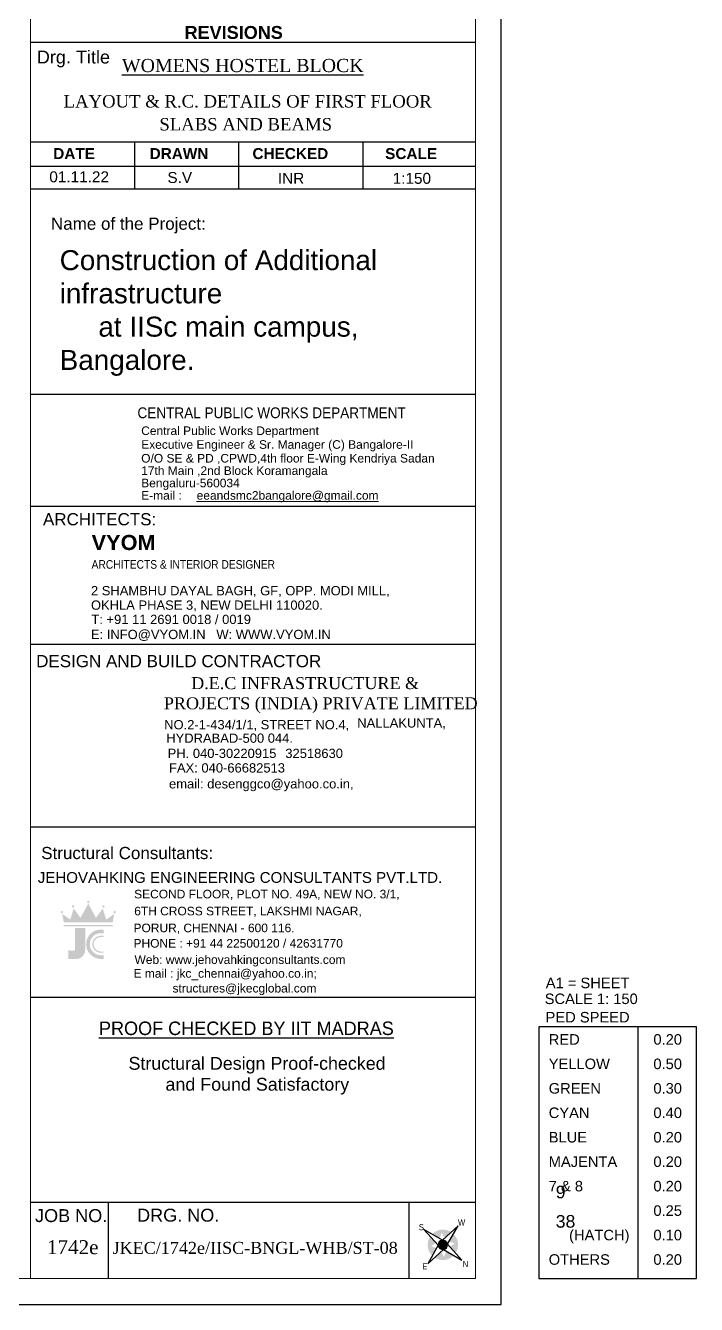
# Model space of a CAD drawing. Header units: inches. Extents: x -1898 to 127651, y -195120 to -109120.
# Drawn here: x 101701 to 127651, y -195120 to -145673 of the extents above; entities that cross this region are included whole.
import ezdxf
from ezdxf.enums import TextEntityAlignment as Align

# ---------------------------------------------------------------- set-up
doc = ezdxf.new("R2010")
doc.units = ezdxf.units.IN
doc.header["$MEASUREMENT"] = 0
for name, color, linetype in [('1', 8, 'Continuous'), ('4', 4, 'Continuous'), ('BULDINGS', 5, 'Continuous'), ('HATCH-Wall', 251, 'Continuous'), ('Layer1', 142, 'Continuous'), ('TIT', 7, 'Continuous'), ('TITLE-2', 1, 'Continuous'), ('TITLE-3', 3, 'Continuous'), ('TITLE-4', 4, 'Continuous'), ('TITLE-5', 2, 'Continuous')]:
    doc.layers.add(name, color=color, linetype=linetype)
for name, color, linetype, lineweight in [('JKEC COLHAT', 2, 'Continuous', 20), ('text', 4, 'Continuous', 30), ('WIN', 32, 'Continuous', 20)]:
    doc.layers.add(name, color=color, linetype=linetype, lineweight=lineweight)
doc.styles.add('AB', font='arialbd.ttf')
doc.styles.add('Arial', font='arial.ttf', dxfattribs={"height": 4})
doc.styles.add('BA', font='ANTQUAB.TTF')
doc.styles.add('T200', font='sanss___.ttf', dxfattribs={"height": 275})
doc.styles.add('T300', font='sanss___.ttf', dxfattribs={"height": 350})
doc.styles.add('T400', font='romantic.ttf')
doc.styles.add('TITLE-T350', font='sanss___.ttf', dxfattribs={"width": 0.9, "height": 325})
doc.styles.add('V_200', font='romans.shx', dxfattribs={"width": 0.9, "height": 300})

# ---------------------------------------------------------------- blocks, each defined once
blk = doc.blocks.new('A$C233D1B7E')
h = blk.add_hatch(color=1)
h.paths.add_polyline_path([(0.4847003582871566, 9.635110490927588, 1), (1.01276676e-08, 9.635110490927588, 1)])
h.paths.add_polyline_path([(2.311598759460395, 10.79532867056393, 1), (2.796299107619884, 10.79532867056393, 1)], flags=17)
h.paths.add_polyline_path([(5.919830164872321, 11.73537637804698, 1), (5.435129816712832, 11.73537637804698, 1)])
h.paths.add_polyline_path([(9.043361222124755, 10.79532867056393, 1), (8.558660873965268, 10.79532867056393, 1)], flags=17)
h.paths.add_polyline_path([(11.35495997145748, 9.635110490927588, 1), (10.87025962329799, 9.635110490927588, 1)])
h.paths.add_polyline_path([(10.70226326192604, 7.537006911405437), (11.03450882244462, 9.235779874206347), (9.35404827062534, 8.099188455239524), (8.674664674166749, 10.35717794612801), (7.262860892669394, 8.463148926107246), (5.677479990792575, 11.37831671906), (4.092099088915758, 8.463148926107246), (2.680295307418404, 10.35717794612801), (2.00091171095981, 8.099188455239524), (0.3204511591405324, 9.235779874206347), (0.6526967196591117, 7.537006911405437), (5.677479990792575, 7.537006911405437)])
h.paths.add_polyline_path([(10.70226326192604, 6.720922917258902), (10.70226326192604, 6.970922917258906), (0.6526967196591117, 6.970922917258902), (0.6526967196591116, 6.720922917258898)])
h = blk.add_hatch(color=252)
h.paths.add_polyline_path([(5.048100854410887, 6.372180881759328), (2.983842070516388, 6.372180881759332), (2.983842070516391, 2.039480239942239, -0.2396762990435147), (2.863287729045122, 1.80243316743082, -0.1353738130742322), (2.625835766228485, 1.712857858596695), (1.56026519223559, 1.713422911230889), (1.560265192235594, -6.7411925e-09), (3.415288741442656, -6.7411927e-09, 0.1848587761268771), (4.586270104222093, 0.6429567335130847, 0.192980149369364), (5.048100854410891, 1.999385900094946)])
h.paths.add_polyline_path([(8.258791717172452, 5.291354160675004), (8.849049201170226, 5.291354160675004), (8.849049201170226, 6.047045357791713), (8.113186051174603, 6.047045357791713, 0.9518389908103086), (8.111683534226572, 0.0154370579545211), (8.84754659289515, 0.0150704403856388), (8.847923089081313, 0.7707615437144427), (8.257665678341917, 0.7710556184534756, -1.000017812415205)])
h.paths.add_polyline_path([(6.765801061718682, 3.030660891584167, -0.4140057555792481), (8.2632009298993, 4.526998658101046), (8.849049201170226, 4.526998658101046), (8.849049201170226, 4.776998658101046), (8.2632009298993, 4.776998658101046, 0.4140354845641973), (6.515801007789947, 3.030660891583476, 0.4140354845639654), (8.2632009298993, 1.284323125067291), (8.849049201170226, 1.284323125067291), (8.849049201170226, 1.534323125067292), (8.2632009298993, 1.534323125067292, -0.4140057555792481)], flags=17)
at = {"color": 252}
blk.add_line((1.56026519223559, 1.713422911230889), (1.56026519223559, 1.713422911230889), dxfattribs=at)
blk = doc.blocks.new('North')
at = {"layer": '1'}
h = blk.add_hatch(color=256, dxfattribs=at)
edge = h.paths.add_edge_path()
edge.add_ellipse((1813095.821308017, -257232.1358644963), major_axis=(931.0161483647757, -8490.892439775222), ratio=0.9999999998989775, start_angle=324.19565245045357, end_angle=360.00013368230736, ccw=False)
edge.add_line((1808883.558255792, -264663.076953888), (1811751.428268039, -262046.5852203015))
edge.add_line((1811751.428268075, -262046.5852203369), (1814026.857267419, -265723.0261320448))
edge = h.paths.add_edge_path()
edge.add_line((1815451.546339274, -261640.8629851341), (1818818.258326211, -263573.7255762086))
edge.add_ellipse((1813095.821308017, -257232.1358644963), major_axis=(931.0161483647718, -8490.892439775207), ratio=0.9999999999709157, start_angle=360.0001336823073, end_angle=395.8046149157142, ccw=False)
edge.add_line((1814026.85726738, -265723.0261319876), (1815451.546339238, -261640.8629851005))
edge = h.paths.add_edge_path()
edge.add_line((1817910.270663858, -258576.528904438), (1821586.711575998, -256301.0999051872))
edge.add_ellipse((1813095.821308017, -257232.1358644963), major_axis=(931.0161486507915, -8490.892442383722), ratio=0.9999999997255548, start_angle=54.19565245045362, end_angle=90.00013368230742, ccw=False)
edge.add_line((1820526.762397528, -261444.3989168406), (1817910.270663787, -258576.5289044697))
edge = h.paths.add_edge_path()
edge.add_line((1817504.548428655, -254876.4108335972), (1819437.411019729, -251509.6988466594))
edge.add_ellipse((1813095.821308017, -257232.1358644963), major_axis=(931.0161484364205, -8490.892440428644), ratio=0.9999999999558095, start_angle=90.00013368230742, end_angle=125.80461491550199, ccw=False)
edge.add_line((1821586.711575866, -256301.0999051333), (1817504.548428577, -254876.4108334604))
edge = h.paths.add_edge_path()
edge.add_line((1817308.08436048, -249801.1947751045), (1814440.214348233, -252417.686508691))
edge.add_line((1814440.214348197, -252417.6865086556), (1812164.785348853, -248741.2455969478))
edge.add_ellipse((1813095.821308017, -257232.1358644963), major_axis=(931.0161483647757, -8490.892439775222), ratio=0.9999999998989775, start_angle=144.1956524504536, end_angle=180.0001336823073, ccw=False)
edge = h.paths.add_edge_path()
edge.add_line((1810740.096276879, -252823.4087437392), (1807373.384289942, -250890.5461526648))
edge.add_ellipse((1813095.821308017, -257232.1358644963), major_axis=(931.0161483647718, -8490.892439775207), ratio=0.9999999999709157, start_angle=180.0001336823073, end_angle=215.8046149157142, ccw=False)
edge.add_line((1812164.785348892, -248741.2455970049), (1810740.096277035, -252823.408743892))
edge = h.paths.add_edge_path()
edge.add_line((1808281.371952415, -255887.7428245545), (1804604.931040274, -258163.1718238053))
edge.add_ellipse((1813095.821308017, -257232.1358644963), major_axis=(931.0161486507915, -8490.892442383722), ratio=0.9999999997255548, start_angle=234.1956524504536, end_angle=270.0001336823073, ccw=False)
edge.add_line((1805664.880218744, -253019.8728121519), (1808281.371952485, -255887.7428245229))
edge = h.paths.add_edge_path()
edge.add_line((1804604.931040406, -258163.17182374), (1808687.094187695, -259587.8608954129))
edge.add_line((1808687.094187498, -259587.8608953953), (1806754.231596424, -262954.5728823332))
edge.add_ellipse((1813095.821308017, -257232.1358644963), major_axis=(931.0161484364205, -8490.892440428644), ratio=0.9999999999558095, start_angle=270.0001336823073, end_angle=305.80461491550204, ccw=False)
at = {"layer": 'Layer1'}
h = blk.add_hatch(color=8, dxfattribs=at)
edge = h.paths.add_edge_path()
edge.add_line((1806754.231596589, -262954.5728824139), (1805597.449759858, -264969.4865621506))
edge.add_ellipse((1813095.821308017, -257232.1358644963), major_axis=(10710.41519094376, 1174.384149744811), ratio=0.9999999999960565, start_angle=140.3590469107136, end_angle=219.6412204548107, ccw=False)
edge.add_line((1804098.959223032, -251303.5066539049), (1805664.880218556, -253019.8728121725))
edge.add_ellipse((1813095.821308017, -257232.1358644963), major_axis=(8490.892440053478, 931.0161483952863), ratio=0.9999999999554351, start_angle=144.1956524504536, end_angle=215.804614915502)
h = blk.add_hatch(color=8, dxfattribs=at)
edge = h.paths.add_edge_path()
edge.add_line((1807373.38428998, -250890.5461527109), (1805358.470610398, -249733.7643161037))
edge.add_ellipse((1813095.821308017, -257232.1358644963), major_axis=(1174.38414976006, -10710.41519108287), ratio=0.9999999999662532, start_angle=140.3590469117614, end_angle=219.6412204548108, ccw=False)
edge.add_line((1819024.450518608, -248235.2737793923), (1817308.084360495, -249801.1947750401))
edge.add_ellipse((1813095.821308017, -257232.1358644963), major_axis=(8490.892440493424, 931.0161484435235), ratio=0.9999999999154133, start_angle=54.19565245045354, end_angle=125.8046149157142)
h = blk.add_hatch(color=8, dxfattribs=at)
edge = h.paths.add_edge_path()
edge.add_line((1822092.683392882, -263160.7650749684), (1820526.762397359, -261444.3989167008))
edge.add_ellipse((1813095.821308017, -257232.1358644963), major_axis=(8490.892440053478, 931.0161483952863), ratio=0.9999999999554351, start_angle=-35.80434754954646, end_angle=35.80461491550207)
edge.add_line((1819437.411019564, -251509.6988465786), (1820594.192856295, -249494.785166842))
edge.add_ellipse((1813095.821308017, -257232.1358644963), major_axis=(10710.41519094376, 1174.384149744811), ratio=0.9999999999960565, start_angle=-39.64095308928643, end_angle=39.64122045481082, ccw=False)
h = blk.add_hatch(color=8, dxfattribs=at)
edge = h.paths.add_edge_path()
edge.add_line((1807167.192097664, -266228.9979496002), (1808883.558255777, -264663.0769539525))
edge.add_ellipse((1813095.821308017, -257232.1358644963), major_axis=(8490.892440457426, 931.0161484395769), ratio=0.999999999943685, start_angle=234.1956524504536, end_angle=269.7852177879359)
edge.add_line((1813995.001548052, -265726.4586975575), (1814019.27408469, -265765.3799459982))
edge.add_line((1814019.274084687, -265765.3799459934), (1814034.172416239, -265722.2208282092))
edge.add_ellipse((1813095.821308017, -257232.1358644963), major_axis=(8490.892439872265, 931.0161483754172), ratio=0.9999999999926136, start_angle=-89.95050199977838, end_angle=-54.1953850842858)
edge.add_line((1818818.258326173, -263573.7255761624), (1820833.172005755, -264730.5074127696))
edge.add_ellipse((1813095.821308017, -257232.1358644963), major_axis=(1174.38414976006, -10710.41519108287), ratio=0.9999999999662532, start_angle=320.3590469117614, end_angle=399.64122045481076, ccw=False)
at = {"layer": '1'}
for q in [(1809874.565860391, -257585.350258112, -1.73418061e-08), (1809892.90886569, -256739.5925102234, -1.51262426e-08), (1810075.746089697, -258407.0370284319, -1.83755682e-08), (1810129.52506125, -255927.4007782936, -1.18798646e-08), (1810482.739454746, -259148.6562263966, -1.81570798e-08), (1810568.28944397, -255204.1245862246, -7.8239075e-09), (1811067.810029626, -259759.6677285433, -1.67012303e-08), (1811179.300946355, -254619.0540112257, -3.234778e-09), (1811791.086221814, -260198.4321113825, -1.41072336e-08), (1811920.920144081, -254212.0606462956, 1.5747822e-09), (1812603.277953982, -260435.0483068228, -1.05518662e-08), (1812742.60691464, -254010.8804165125, 6.2770096e-09), (1813588.36466229, -254029.2234221697, 1.05514552e-08), (1814400.556394458, -254265.83961761, 1.41068226e-08), (1815123.832586527, -254704.6040004492, 1.67008193e-08), (1815708.903161287, -255315.6155025959, 1.81566688e-08), (1816115.896526337, -256057.2347004414, 1.83751572e-08), (1816317.076755881, -256878.9214707613, 1.73413951e-08), (1813449.035701513, -260453.39131248, -6.2774206e-09), (1816298.733750582, -257724.6792187691, 1.51258316e-08), (1815623.353172064, -259260.1471428871, 7.8234965e-09), (1815012.341669798, -259845.2177176476, 3.234367e-09), (1816062.117554784, -258536.8709504605, 1.18794536e-08), (1814270.722472072, -260252.2110826969, -1.5751932e-09)]:
    blk.add_line((1813095.821308017, -257232.1358644963), q, dxfattribs=at)
at = {"layer": '1', "extrusion": (5.108395450701572e-12, 2.508827402102122e-12, -1)}
blk.add_ellipse((1813095.821308017, -257232.1358644963), major_axis=(357.6312839582756, -3261.606976980889, -6.3558869347361e-09), ratio=0.9999999998705016, start_param=3.92699081705199, end_param=10.21017612423158, dxfattribs=at)
at = {"layer": '1', "extrusion": (5.108395450701572e-12, 2.508827402102121e-12, -1)}
blk.add_ellipse((1813095.821308017, -257232.1358644963), major_axis=(3221.256272260535, 353.2068776948568, 1.734158598013141e-08), ratio=0.9999999999066661, start_param=5.497787143735471, end_param=11.78097245091506, dxfattribs=at)
at = {"layer": 'BULDINGS'}
for p, q in [((1823839.189818978, -243842.562281251, 8.84732984e-08), (1812738.182414055, -253970.5297220946, 6.3556405e-09)), ((1816357.427450538, -256874.4969706536, 1.75586227e-08), (1823839.189818978, -243842.562281251, 8.84732984e-08)), ((1799706.247724891, -246488.7673536539, -4.1446185e-08), (1809834.215165615, -257589.7747582197, -1.75590337e-08)), ((1812738.182414055, -253970.5297220946, 6.3556405e-09), (1799706.247724891, -246488.7673536539, -4.1446185e-08)), ((1809834.215165615, -257589.7747582197, -1.75590337e-08), (1802352.452797175, -270621.7094478607, -8.84737094e-08)), ((1813453.460202217, -260493.742006898, -6.3560515e-09), (1802352.452797175, -270621.7094478607, -8.84737094e-08)), ((1813453.460202217, -260493.742006898, -6.3560515e-09), (1826485.394891262, -267975.5043752194, 4.1445774e-08)), ((1826485.394891262, -267975.5043752194, 4.1445774e-08), (1816357.427450538, -256874.4969706536, 1.75586227e-08))]:
    blk.add_line(p, q, dxfattribs=at)
at = {"color": 6, "char_height": 4320, "width": 337047.0923339837, "attachment_point": 1, "style": 'V_200'}
for s, insert in [('{\\fArial|b0|i0|c0|p34;S }', (1796054.884916758, -242558.224948687, -2.86496829e-08)), ('{\\fArial|b0|i0|c0|p34;W }', (1823793.802580518, -239258.5480131153)), ('{\\fArial|b0|i0|c0|p34;E }', (1798553.253242535, -270362.8740428929)), ('{\\fArial|b0|i0|c0|p34;N }', (1827115.095133025, -268629.5453204841))]:
    blk.add_mtext(s, dxfattribs=dict(at, insert=insert))

msp = doc.modelspace()

# ---------------------------------------------------------------- linework, layer by layer
at = {"layer": 'Defpoints', "ltscale": 0.2}
msp.add_lwpolyline([(-1898.427280341595, -195120.3458257912), (120101.5727196583, -195120.3458257912), (120101.5727196583, -109120.3458257913), (-1898.427280341595, -109120.3458257913)], close=True, dxfattribs=at)
at = {"layer": 'JKEC COLHAT', "ltscale": 0.2}
msp.add_line((101892.5002107027, -194120.3458257913), (101892.5002107041, -137700.2429270557), dxfattribs=at)
msp.add_lwpolyline([(-898.4272803416534, -194120.3458257913), (119101.5727196584, -194120.3458257913), (119101.5727196584, -110120.3458257912), (-898.4272803416534, -110120.3458257912)], close=True, dxfattribs=at)
at = {"layer": 'TITLE-2', "color": 5}
for p, q in [((105921.4019059339, -151991.5556260817), (105921.4019059339, -150173.6278109856)), ((109950.3036011679, -151991.5556260817), (109950.3036011694, -150173.6278109856)), ((114758.5972684522, -151991.5556260817), (114758.5972684522, -150173.6278109856)), ((101892.5002107027, -151112.3588070759), (119101.5727196584, -151112.3588070759))]:
    msp.add_line(p, q, dxfattribs=at)
at = {"layer": 'TITLE-2'}
msp.add_line((125384.9994668932, -184383.708921826), (125384.9994668932, -194120.3458257913), dxfattribs=at)
msp.add_lwpolyline([(121553.6045001777, -194120.3458257913), (127650.694254358, -194120.3458257913), (127650.694254358, -184383.708921826), (121553.6045001777, -184383.708921826)], close=True, dxfattribs=at)
at = {"layer": 'TITLE-3'}
for p, q in [((101892.5002107027, -146314.478900739), (119101.5727196591, -146314.478900739)), ((101892.5002107012, -159918.9358428162), (119101.5727196569, -159918.9358428162)), ((101892.5002107012, -164258.2215570803), (119101.5727196569, -164258.2215570803)), ((101892.5002107012, -169597.4334846656), (119101.5727196569, -169597.4334846656)), ((101892.5002107027, -176652.9899803403), (119101.5727196584, -176652.9899803403)), ((101892.5002107027, -183238.9594318317), (119101.5727196584, -183238.9594318317)), ((101892.5002107027, -191166.634436777), (119101.5727196584, -191166.634436777)), ((116522.1185403137, -191166.634436777), (116522.1185403137, -194120.3458257913))]:
    msp.add_line(p, q, dxfattribs=at)
at = {"layer": 'TITLE-3', "color": 5}
for p, q in [((101892.5002107027, -150173.6278109856), (119101.5727196591, -150173.6278109856)), ((101892.5002107027, -151991.5556260817), (119101.5727196584, -151991.5556260817))]:
    msp.add_line(p, q, dxfattribs=at)
at = {"layer": 'TITLE-5'}
msp.add_line((104896.1437839385, -191166.634436781), (104896.1437839385, -194089.7238833976), dxfattribs=at)

# ---------------------------------------------------------------- block references
at = {"xscale": 188.1481105834911, "yscale": 188.1481104861637, "zscale": 188.148110493474}
msp.add_blockref('A$C233D1B7E', (103057.6578829037, -181763.1753799081), dxfattribs=at)
at = {"layer": 'HATCH-Wall', "color": 4, "xscale": 0.0546261576376857, "yscale": 0.0546261576376857, "zscale": 0.0546261576376857}
msp.add_blockref('North', (18800.1545282943, -178764.4624845932), dxfattribs=at)

# ---------------------------------------------------------------- texts
at = {"layer": '4', "insert": (103020.501644753, -154357.2842610784), "char_height": 771.4285714285714, "width": 12270.95428474853, "attachment_point": 1, "style": 'T200'}
msp.add_mtext('Construction of Additional infrastructure                          at IISc main campus, Bangalore.', dxfattribs=at)
at = {"layer": 'text', "color": 4, "style": 'TITLE-T350'}
msp.add_text('JEHOVAHKING ENGINEERING CONSULTANTS PVT.LTD.', height=417.3751153325954, dxfattribs=at).set_placement((102172.7562327346, -178821.442484644))
at = {"layer": 'text', "color": 3, "style": 'T400'}
for s, height, p in [('1742e', 540, (102528.4285847926, -193176.7430591791)), ('JKEC/1742e/IISC-BNGL-WHB/ST-08', 462.8571428571428, (105068.0670313953, -193165.4921311241))]:
    msp.add_text(s, height=height, dxfattribs=at).set_placement(p)
at = {"layer": 'text', "color": 4, "char_height": 417.3751153325954, "attachment_point": 1, "style": 'TITLE-T350'}
for s, insert, width in [('CENTRAL PUBLIC WORKS DEPARTMENT', (106028.4665392253, -160435.7868624024), 11221.61296367713), ('\\pxqd;{\\fArial Black|b0|i0|c0|p34;\\H1.4x;VYOM\\P\\fArial|b0|i0|c0|p34;\\H0.57143x;\\W0.85;ARCHITECTS & INTERIOR DESIGNER}', (104255.3260231982, -165366.5645655227), 10464.51491451043)]:
    msp.add_mtext(s, dxfattribs=dict(at, insert=insert, width=width))
at = {"layer": 'TIT', "style": 'Arial'}
for s, p in [('2 SHAMBHU DAYAL BAGH, GF, OPP. MODI MILL,', (104230.4391218898, -167702.74407122)), ('OKHLA PHASE 3, NEW DELHI 110020.', (104230.4391218898, -168260.4711139517)), ('T: +91 11 2691 0018 / 0019', (104247.7654457055, -168813.0119948617)), ('E: INFO@VYOM.IN   W: WWW.VYOM.IN', (104229.8090738373, -169394.498962473)), ('NO.2-1-434/1/1, STREET NO.4,', (107062.9840582613, -172883.7007885876)), ('NALLAKUNTA,', (114532.0349062686, -172815.990748866)), ('HYDRABAD-500 044.', (107143.2961744231, -173404.1808767038)), ('PH. 040-30220915', (107196.8380967924, -173992.3708219654)), ('32518630', (111747.8723372851, -173992.3708219654)), ('FAX: 040-66682513', (107250.3795075671, -174553.8250100049)), ('email: desenggco@yahoo.co.in,', (107250.3795075671, -175168.7508950648))]:
    msp.add_text(s, height=358.7327080981, dxfattribs=at).set_placement(p)
at = {"layer": 'TITLE-2', "color": 9, "style": 'AB'}
msp.add_text('REVISIONS', height=499.7143600163332, dxfattribs=at).set_placement((109751.3868015704, -145938.9593374973), align=Align.MIDDLE_CENTER)
at = {"layer": 'TITLE-2', "color": 9, "ltscale": 300, "style": 'AB'}
for s, p in [('DATE', (103578.5723983011, -150622.1765861429)), ('DRAWN', (107637.1421404201, -150622.1765861429)), ('CHECKED', (111942.7988538297, -150622.1765861429)), ('SCALE', (116614.2212959775, -150622.1765861429))]:
    msp.add_text(s, height=424.2857142857142, dxfattribs=at).set_placement(p, align=Align.MIDDLE)
at = {"layer": 'TITLE-2', "ltscale": 300, "style": 'Arial'}
for s, p in [('01.11.22', (103774.0314485975, -151520.4926269842)), ('S.V', (107666.1531446314, -151546.45916633)), ('INR', (111971.809858041, -151579.1351628688)), ('1:150', (116643.2323001867, -151579.1351628688))]:
    msp.add_text(s, height=424.2857142857142, dxfattribs=at).set_placement(p, align=Align.MIDDLE)
at = {"layer": 'TITLE-2', "style": 'T300'}
for s, p in [('Structural Design Proof-checked', (105681.6002344893, -186046.8170058681)), ('and Found Satisfactory', (107113.1703780129, -186855.9439261772))]:
    msp.add_text(s, height=494.6302676914728, dxfattribs=at).set_placement(p)
at = {"layer": 'TITLE-2', "style": 'Arial'}
for s, p in [('JOB NO.', (103464.1848562907, -191685.8105296574)), ('DRG. NO.', (107604.6974689895, -191669.7647856407))]:
    msp.add_text(s, height=499.7143600163332, dxfattribs=at).set_placement(p, align=Align.MIDDLE)
at = {"layer": 'TITLE-3', "style": 'Arial'}
for s, height, p in [('Drg. Title', 499.7143600163332, (102135.8609895545, -147139.1575042649)), ('Name of the Project:', 470.5220205431265, (102682.4749341583, -153566.8301585697)), ('DESIGN AND BUILD CONTRACTOR', 470.5220205431265, (102110.4134828615, -170481.084893507)), ('Structural Consultants:', 470.5220205431265, (102306.3787989416, -177901.4339961384))]:
    msp.add_text(s, height=height, dxfattribs=at).set_placement(p)
at = {"layer": 'TITLE-3', "insert": (102374.3417285584, -164524.8716445308), "char_height": 470.5220205431265, "width": 5252.914185264382, "attachment_point": 1, "style": 'Arial'}
msp.add_mtext('ARCHITECTS:', dxfattribs=at)
at = {"layer": 'TITLE-4', "color": 6, "style": 'T400'}
msp.add_text('%%UWOMENS HOSTEL BLOCK', height=508.9285714285725, dxfattribs=at).set_placement((110101.8049014727, -147216.1331263819), align=Align.MIDDLE_CENTER)
at = {"layer": 'TITLE-4', "style": 'T400'}
for s, height, p in [('LAYOUT & R.C. DETAILS OF FIRST FLOOR', 479.3824084403761, (103172.8724460136, -148840.8047071321)), ('SLABS AND BEAMS', 479.3824084403761, (106876.559335947, -149728.8047071321)), ('D.E.C INFRASTRUCTURE &', 462.8571428571428, (108107.0446379344, -171329.4792623725)), (' PROJECTS (INDIA) PRIVATE LIMITED', 462.8571428571428, (106875.5886089555, -172108.9584888527))]:
    msp.add_text(s, height=height, dxfattribs=at).set_placement(p)
at = {"layer": 'TITLE-4', "style": 'BA'}
msp.add_text('%%UPROOF CHECKED BY IIT MADRAS', height=522.0538155431258, dxfattribs=at).set_placement((110242.2149172373, -184443.8287041534), align=Align.MIDDLE_CENTER)
at = {"layer": 'TITLE-5', "color": 6, "style": 'Arial'}
for s, p in [('A1 = SHEET', (123441.0358677534, -182689.3163564589)), ('SCALE 1: 150', (123581.4149869229, -183303.0380593743)), ('PED SPEED', (123441.0358677534, -184015.0487953632))]:
    msp.add_text(s, height=406.6624086442768, dxfattribs=at).set_placement(p, align=Align.MIDDLE_CENTER)
for s, height, p in [('RED', 406.6624086442768, (121936.8158205361, -185077.1276499602)), ('0.20', 406.6624086442768, (125986.1621403762, -185077.1276499602)), ('YELLOW', 406.6624086442768, (121936.8158205361, -186022.6579832574)), ('0.50', 406.6624086442768, (125986.1621403762, -186022.6579832574)), ('GREEN', 406.6624086442768, (121936.8158205361, -186968.1883165542)), ('0.30', 406.6624086442768, (125986.1621403762, -186968.1883165542)), ('CYAN', 406.6624086442768, (121936.8158205361, -187913.7186498511)), ('0.40', 406.6624086442768, (125986.1621403762, -187913.7186498511)), ('BLUE', 406.6624086442768, (121936.8158205361, -188859.2489831479)), ('0.20', 406.6624086442768, (125986.1621403762, -188859.2489831479)), ('MAJENTA', 406.6624086442768, (121936.8158205361, -189804.7793164458)), ('0.20', 406.6624086442768, (125986.1621403762, -189804.7793164458)), ('7 & 8', 406.6624086442768, (121936.8158205361, -190750.3096497426)), ('0.20', 406.6624086442768, (125986.1621403762, -190750.3096497426)), ('9', 487.994890373132, (122208.4739821287, -191017.897156274)), ('0.25', 406.6624086442768, (125986.1621403762, -191695.8399830394)), ('38', 487.994890373132, (122208.4739821287, -192152.5335562301)), ('(HATCH)', 406.6624086442768, (122726.2338188919, -192641.3703163369)), ('0.10', 406.6624086442768, (125986.1621403762, -192641.3703163369)), ('OTHERS', 406.6624086442768, (121936.8158205361, -193586.9006496341)), ('0.20', 406.6624086442768, (125986.1621403762, -193586.9006496341))]:
    msp.add_text(s, height=height, dxfattribs=at).set_placement(p)
at = {"layer": 'WIN', "color": 7, "style": 'T200'}
for s, p in [('Central Public Works Department', (106174.0060137316, -161504.8539324962)), ('Executive Engineer & Sr. Manager (C) Bangalore-II', (106174.0060137316, -162036.4133625924)), ('O/O SE & PD ,CPWD,4th floor E-Wing Kendriya Sadan', (106174.0060137316, -162567.9727926887)), ('17th Main ,2nd Block Koramangala', (106174.0060137316, -163046.9026200122)), ('Bengaluru-560034 ', (106174.0060137316, -163525.8324473356)), ('E-mail : ', (106174.0060137316, -164004.762274659)), ('%%Ueeandsmc2bangalore@gmail.com', (108318.6623267257, -164004.762274659)), ('SECOND FLOOR, PLOT NO. 49A, NEW NO. 3/1,', (105900.7775058395, -179420.4859998883)), ('6TH CROSS STREET, LAKSHMI NAGAR,', (105903.5503348061, -180076.8804922017)), ('PORUR, CHENNAI - 600 116.', (105876.9311767227, -180728.3669288929)), ('PHONE : +91 44 22500120 / 42631770', (105876.9311767227, -181323.1662711474)), ('Web: www.jehovahkingconsultants.com', (105915.1962164676, -181954.5619891875)), ('E mail : jkc_chennai@yahoo.co.in;', (105877.485742518, -182487.1828229257)), ('structures@jkecglobal.com', (107384.4012401903, -183059.660855376))]:
    msp.add_text(s, height=331.5678237403071, dxfattribs=at).set_placement(p)

doc.saveas('drawing.dxf')
